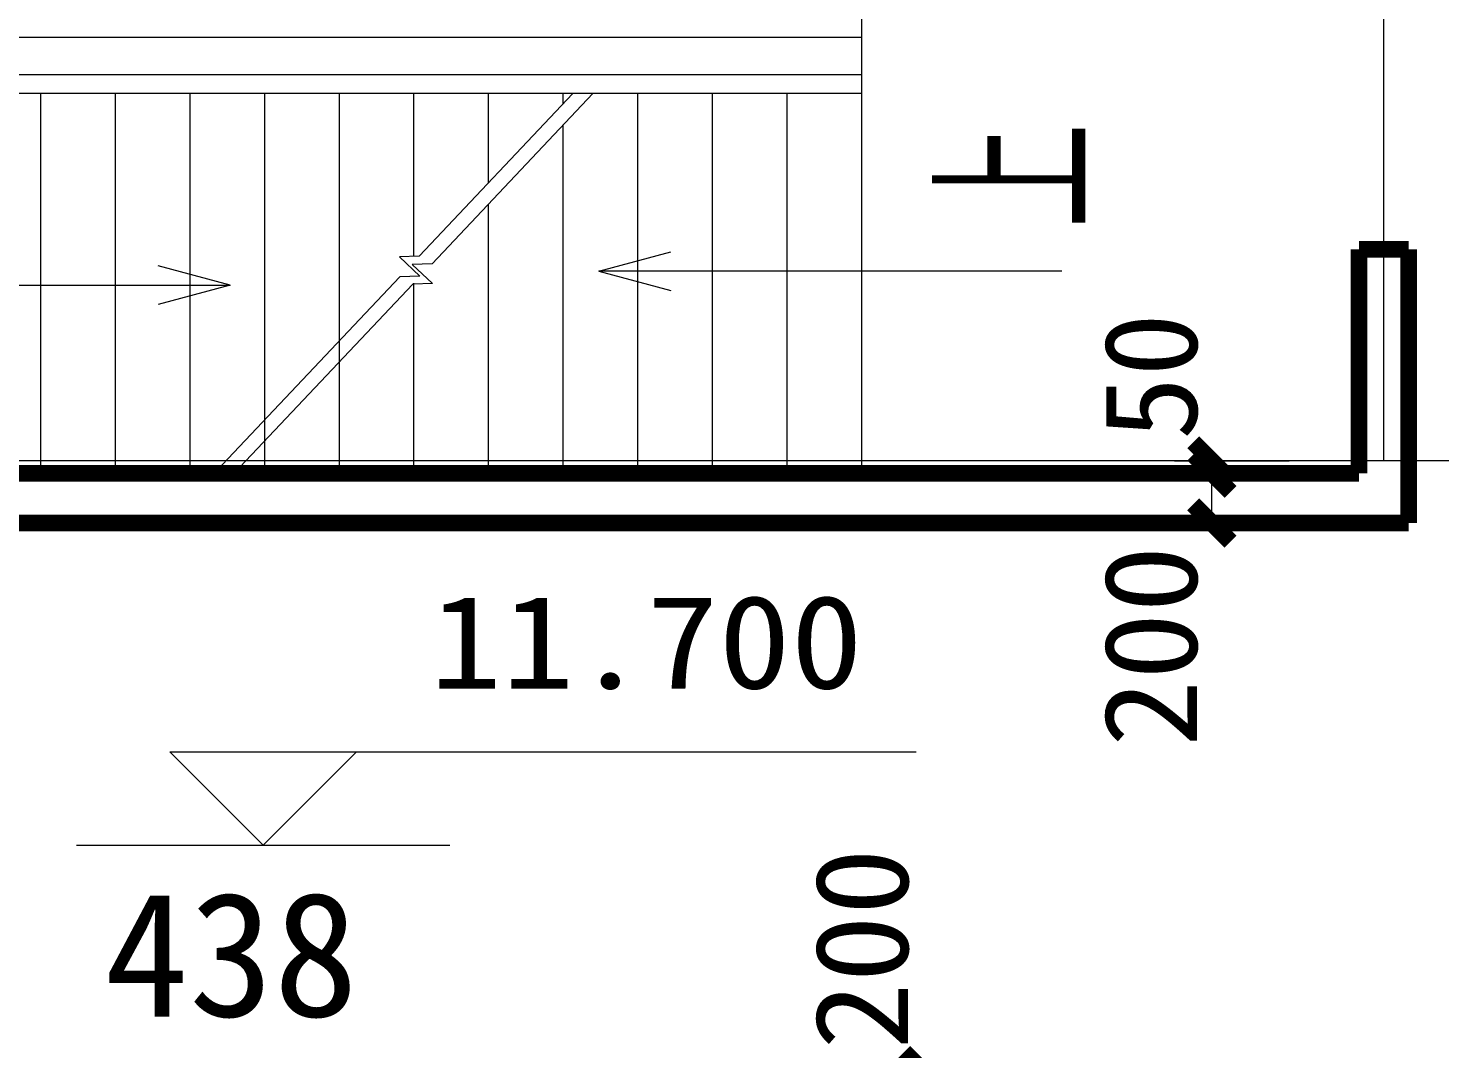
# Model space of a CAD drawing. Extents: x -307567 to 704339, y -10277 to 165507.
# Drawn here: x 369908 to 375581, y 104818 to 108919 of the extents above; entities that cross this region are included whole.
import ezdxf
from ezdxf.enums import TextEntityAlignment as Align

# ---------------------------------------------------------------- set-up
doc = ezdxf.new("R2010")
doc.units = 0
doc.header["$MEASUREMENT"] = 0
doc.layers.add('wode', color=250, linetype='CONTINUOUS', lineweight=0)
doc.layers.add('中文', color=4, linetype='CONTINUOUS')
doc.styles.add('HZ', font='txt', dxfattribs={"width": 0.7, "height": 5, "bigfont": 'STF:宋体'})
doc.styles.get("Standard").update_dxf_attribs({"font": 'txt', "height": 3})

msp = doc.modelspace()

# ---------------------------------------------------------------- linework, layer by layer
at = {"layer": 'wode', "color": 0}
for p, q in [((375355.5746, 107180.09527), (375355.5746, 147183.89915)), ((373256.61048, 110480.07877), (373256.61048, 107131.08733)), ((373256.61048, 108881.08163), (369656.62848, 108881.08163)), ((373256.61048, 108731.08238), (369656.62848, 108731.08238)), ((373256.61048, 108656.08276), (369656.62848, 108656.08276)), ((369956.62698, 108656.08276), (369956.62698, 107131.08733)), ((370256.62548, 108656.08276), (370256.62548, 107131.08733)), ((370556.62398, 108656.08276), (370556.62398, 107131.08733)), ((370556.62398, 108656.08276), (370556.62398, 107131.08733)), ((370856.62248, 108656.08276), (370856.62248, 107131.08733)), ((370856.62248, 108656.08276), (370856.62248, 107343.19565)), ((371156.62098, 108656.08276), (371156.62098, 107131.08733)), ((371156.62098, 108656.08276), (371156.62098, 107660.91867)), ((371456.61948, 108656.08276), (371456.61948, 108001.97836)), ((372096.31355, 108656.08276), (371478.66527, 108001.97836)), ((372176.62321, 108656.08276), (371530.63034, 107971.97668)), ((371756.61798, 108656.08276), (371756.61798, 108296.31893)), ((372056.61648, 108656.08276), (372056.61648, 108614.02364)), ((372356.61498, 108656.08276), (372356.61498, 107131.08733)), ((372656.61348, 108656.08276), (372656.61348, 107131.08733)), ((372956.61198, 108656.08276), (372956.61198, 107131.08733)), ((372956.61198, 108656.08276), (372956.61198, 107131.08733)), ((372056.61648, 108529.0082), (372056.61648, 107131.08733)), ((372056.61648, 108529.0082), (372056.61648, 107131.08733)), ((371756.61798, 108211.30349), (371756.61798, 107131.08733)), ((371756.61798, 108211.30349), (371756.61798, 107131.08733)), ((372200.57328, 107941.81021), (372490.35455, 108019.44654)), ((370719.0011, 107886.03656), (370429.25646, 107963.68205)), ((371478.66527, 108001.97836), (371399.16127, 107999.70787)), ((371399.16127, 107999.70787), (371480.93577, 107922.46521)), ((371530.63034, 107971.97668), (371451.12635, 107969.71534)), ((371451.12635, 107969.71534), (371532.93746, 107892.46353)), ((371401.43177, 107920.19472), (370664.83877, 107140.08692)), ((371480.93577, 107922.46521), (371401.43177, 107920.19472)), ((374061.7212, 107941.81021), (372200.57328, 107941.81021)), ((372200.57328, 107941.81021), (372490.35455, 107864.16472)), ((369089.04099, 107886.03656), (370719.0011, 107886.03656)), ((370719.0011, 107886.03656), (370429.25646, 107808.40023)), ((371453.39684, 107890.19303), (370735.66361, 107130.08941)), ((371532.93746, 107892.46353), (371453.39684, 107890.19303)), ((371456.61948, 107893.58962), (371456.61948, 107131.08733)), ((371456.61948, 107893.58962), (371456.61948, 107131.08733)), ((371156.62098, 107575.88491), (371156.62098, 107131.08733)), ((371156.62098, 107575.88491), (371156.62098, 107131.08733)), ((370856.62248, 107258.17105), (370856.62248, 107131.08733)), ((370856.62248, 107258.17105), (370856.62248, 107131.08733)), ((436594.37973, 107180.09527), (362086.13411, 107180.09527)), ((374514.75849, 107180.09527), (374975.15658, 107180.09527)), ((374664.75774, 107130.08941), (374664.75774, 107180.09527)), ((373256.61048, 107131.08733), (370736.61576, 107131.08733)), ((374514.75849, 107130.08941), (374975.15658, 107130.08941)), ((374664.75774, 106930.09346), (374664.75774, 107130.08941)), ((374514.75849, 106930.09346), (374975.15658, 106930.09346)), ((370851.89839, 105635.32455), (370476.90026, 106010.32267)), ((370476.90026, 106010.32267), (373476.88526, 106010.32267)), ((371226.89651, 106010.32267), (370851.89839, 105635.32455)), ((370101.90214, 105635.32455), (371601.89464, 105635.32455))]:
    msp.add_line(p, q, dxfattribs=at)
at = {"layer": 'wode', "color": 0, "const_width": 67.49966}
for points in [[(375255.59951, 107130.08941), (375255.59951, 108030.08491)], [(375455.5863, 108030.08491), (375255.59951, 108030.08491)], [(375455.5863, 106930.09346), (375455.5863, 108030.08491)], [(374589.75811, 107255.09489), (374739.75736, 107105.09564)], [(374589.75811, 107205.08904), (374739.75736, 107055.08979)], [(371955.61601, 107130.08941), (368845.6218, 107130.08941)], [(373257.59925, 107130.08941), (371757.60675, 107130.08941)], [(373255.5851, 107130.08941), (375255.59951, 107130.08941)], [(374589.75811, 107005.09309), (374739.75736, 106855.09384)], [(371855.6043, 106930.09346), (369005.61855, 106930.09346)], [(372055.5911, 106930.09346), (371855.6043, 106930.09346)], [(372055.5911, 106930.09346), (373255.5851, 106930.09346)], [(373255.5851, 106930.09346), (375455.5863, 106930.09346)], [(373428.58228, 104805.10104), (373578.58153, 104655.10179)]]:
    msp.add_lwpolyline(points, dxfattribs=at)

# ---------------------------------------------------------------- texts
at = {"layer": 'wode', "color": 0, "style": 'HZ', "width": 0.492185}
msp.add_text('上', height=599.997, rotation=90, dxfattribs=at).set_placement((374190.91978, 108115.40248), (374190.91978, 108535.39855), align=Align.FIT)
at = {"layer": 'wode', "color": 0}
for s, width, p, p2 in [('50', 0.906657, (374604.77269, 107264.09448), (374604.77269, 107774.08644)), ('200', 0.925708, (374604.77269, 106030.09796), (374604.77269, 106840.08842)), ('200', 0.925718, (373443.56023, 104814.10063), (373443.56023, 105624.10024))]:
    msp.add_text(s, height=374.998125, rotation=90, dxfattribs=dict(at, width=width)).set_placement(p, p2, align=Align.FIT)
at = {"layer": 'wode', "color": 0, "width": 0.949086}
msp.add_text('  11.700 ', height=374.998125, dxfattribs=at).set_placement((370941.91258, 106265.32323), (373551.88489, 106265.32323), align=Align.FIT)
at = {"layer": '中文', "insert": (370213.27067, 105447.23865), "char_height": 500, "width": 6011.5625187, "attachment_point": 1}
msp.add_mtext('{\\fFangSong_GB2312|b1|i0|c134|p49;\\C1;438}', dxfattribs=at)

doc.saveas('drawing.dxf')
